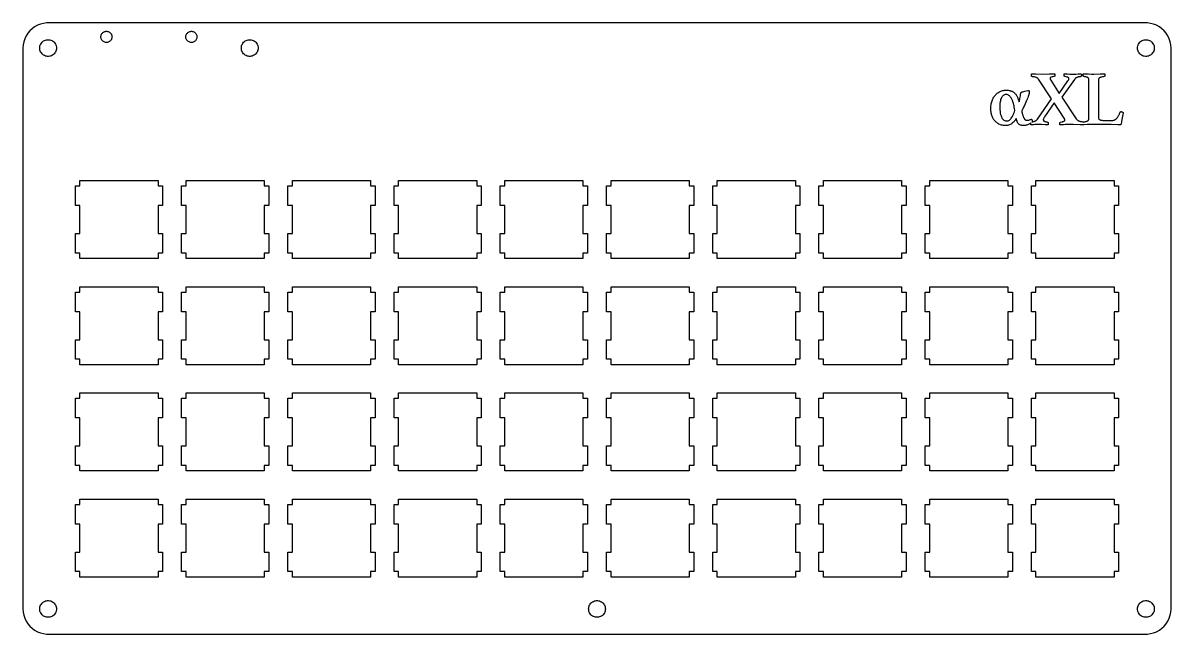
# Model space of a CAD drawing. Extents: x 0 to 1241, y 0 to 685.
# Drawn here: x 659 to 1241, y 376 to 685 of the extents above; entities that cross this region are included whole.
import ezdxf

# ---------------------------------------------------------------- set-up
doc = ezdxf.new("R2010")
doc.units = 0
doc.layers.get('0').update_dxf_attribs({"linetype": 'CONTINUOUS'})

msp = doc.modelspace()

# ---------------------------------------------------------------- linework, layer by layer
at = {"color": 1}
for points in [[(1230.707074, 375.70136), (1232.260434, 376.098216), (1233.748674, 376.687824), (1235.151794, 377.46168), (1236.447234, 378.402784), (1237.615154, 379.499792), (1238.638434, 380.732864), (1239.494514, 382.084984), (1240.177634, 383.533488), (1240.673714, 385.058528), (1240.971314, 386.63176), (1241.073394, 388.230496), (1241.073394, 672.72688), (1240.971314, 674.325616), (1240.673714, 675.898848), (1240.177634, 677.423888), (1239.494514, 678.872392), (1238.638434, 680.224512), (1237.615154, 681.457584), (1236.447234, 682.554592), (1235.151794, 683.495696), (1233.748674, 684.269552), (1232.260434, 684.85916), (1230.707074, 685.256008), (1229.119714, 685.457272), (670.892914, 685.457272), (669.305514, 685.256008), (667.75213, 684.85916), (666.263938, 684.269552), (664.860786, 683.495696), (663.565354, 682.554592), (662.397482, 681.457584), (661.374178, 680.224512), (660.518114, 678.872392), (659.834962, 677.423888), (659.338898, 675.898848), (659.041258, 674.325616), (658.93921, 672.72688), (658.93921, 388.230496), (659.041258, 386.63176), (659.338898, 385.058528), (659.834962, 383.533488), (660.518114, 382.084984), (661.374178, 380.732864), (662.397482, 379.499792), (663.565354, 378.402784), (664.860786, 377.46168), (666.263938, 376.687824), (667.75213, 376.098216), (669.305514, 375.70136), (670.892914, 375.500104), (1229.119714, 375.500104), (1230.707074, 375.70136)], [(701.087562, 675.567192), (700.736066, 675.612552), (700.390234, 675.700416), (700.058586, 675.830816), (699.74677, 676.003728), (699.460474, 676.210656), (699.199682, 676.454432), (698.972914, 676.7294), (698.782994, 677.029872), (698.629922, 677.353016), (698.51937, 677.690344), (698.45417, 678.04184), (698.431458, 678.396168), (698.454218, 678.750496), (698.519378, 679.101992), (698.629922, 679.43932), (698.782994, 679.762464), (698.972914, 680.062936), (699.199682, 680.337896), (699.460474, 680.578848), (699.74677, 680.788608), (700.058586, 680.96152), (700.390234, 681.091912), (700.736066, 681.179792), (701.087562, 681.225152), (701.444722, 681.225144), (701.796218, 681.179784), (702.14205, 681.091912), (702.473698, 680.96152), (702.785514, 680.788608), (703.07181, 680.578848), (703.332602, 680.337896), (703.55937, 680.062936), (703.74929, 679.762464), (703.902362, 679.43932), (704.012914, 679.101992), (704.078114, 678.750496), (704.100754, 678.396168), (704.078146, 678.04184), (704.012914, 677.690344), (703.902362, 677.353016), (703.74929, 677.029872), (703.55937, 676.7294), (703.332602, 676.454432), (703.07181, 676.210656), (702.785514, 676.003728), (702.473698, 675.830816), (702.14205, 675.700416), (701.796218, 675.612544), (701.444722, 675.567184), (701.087562, 675.567192)], [(744.174178, 675.567192), (743.822674, 675.612552), (743.47685, 675.700416), (743.145194, 675.830816), (742.833386, 676.003728), (742.54709, 676.210656), (742.286298, 676.454432), (742.05953, 676.7294), (741.86961, 677.029872), (741.716538, 677.353016), (741.605986, 677.690344), (741.540786, 678.04184), (741.518146, 678.396168), (741.540754, 678.750496), (741.605986, 679.101992), (741.716538, 679.43932), (741.86961, 679.762464), (742.05953, 680.062936), (742.286298, 680.337896), (742.54709, 680.578848), (742.833386, 680.788608), (743.145194, 680.96152), (743.47685, 681.091912), (743.822674, 681.179792), (744.174178, 681.225152), (744.531338, 681.225144), (744.882834, 681.179784), (745.228658, 681.091912), (745.560314, 680.96152), (745.87213, 680.788608), (746.158426, 680.578848), (746.41921, 680.337896), (746.645986, 680.062936), (746.835906, 679.762464), (746.988978, 679.43932), (747.09953, 679.101992), (747.16473, 678.750496), (747.187442, 678.396168), (747.164682, 678.04184), (747.099522, 677.690344), (746.988978, 677.353016), (746.835906, 677.029872), (746.645986, 676.7294), (746.41921, 676.454432), (746.158426, 676.210656), (745.87213, 676.003728), (745.560314, 675.830816), (745.228658, 675.700416), (744.882834, 675.612544), (744.531338, 675.567184), (744.174178, 675.567192)], [(671.428658, 668.483408), (670.898586, 668.551408), (670.382682, 668.68184), (669.883778, 668.880264), (669.416066, 669.135384), (668.985194, 669.450024), (668.59685, 669.815696), (668.25669, 670.22672), (667.970394, 670.677424), (667.740786, 671.162152), (667.576378, 671.669552), (667.47717, 672.19396), (667.44317, 672.72688), (667.477154, 673.259792), (667.576378, 673.7842), (667.740786, 674.2916), (667.970394, 674.776328), (668.25669, 675.227032), (668.59685, 675.638056), (668.985194, 676.003728), (669.416066, 676.315536), (669.883778, 676.573488), (670.382682, 676.771912), (670.898586, 676.902312), (671.428658, 676.970312), (671.961578, 676.970344), (672.49165, 676.902344), (673.010394, 676.771912), (673.506458, 676.573488), (673.974178, 676.315536), (674.405042, 676.003728), (674.793386, 675.638056), (675.136378, 675.227032), (675.419842, 674.776328), (675.64945, 674.2916), (675.813858, 673.7842), (675.913074, 673.259792), (675.947074, 672.72688), (675.91309, 672.19396), (675.813858, 671.669552), (675.64945, 671.162152), (675.419842, 670.677424), (675.136378, 670.22672), (674.793386, 669.815696), (674.405042, 669.450024), (673.974178, 669.135384), (673.506458, 668.880264), (673.010394, 668.68184), (672.49165, 668.55144), (671.961578, 668.48344), (671.428658, 668.483408)], [(773.657322, 668.483408), (773.127242, 668.551408), (772.608506, 668.68184), (772.112442, 668.880264), (771.644722, 669.135384), (771.213858, 669.450024), (770.825514, 669.815696), (770.482522, 670.22672), (770.199058, 670.677424), (769.96945, 671.162152), (769.805042, 671.669552), (769.705826, 672.19396), (769.671826, 672.72688), (769.70581, 673.259792), (769.805042, 673.7842), (769.96945, 674.2916), (770.199058, 674.776328), (770.482522, 675.227032), (770.825514, 675.638056), (771.213858, 676.003728), (771.644722, 676.315536), (772.112442, 676.573488), (772.608506, 676.771912), (773.127242, 676.902312), (773.657322, 676.970312), (774.190234, 676.970344), (774.720314, 676.902344), (775.239058, 676.771912), (775.735122, 676.573488), (776.202834, 676.315536), (776.633698, 676.003728), (777.02205, 675.638056), (777.365042, 675.227032), (777.648506, 674.776328), (777.878114, 674.2916), (778.042522, 673.7842), (778.14173, 673.259792), (778.17573, 672.72688), (778.141746, 672.19396), (778.042522, 671.669552), (777.878114, 671.162152), (777.648506, 670.677424), (777.365042, 670.22672), (777.02205, 669.815696), (776.633698, 669.450024), (776.202834, 669.135384), (775.735122, 668.880264), (775.239058, 668.68184), (774.720314, 668.55144), (774.190234, 668.48344), (773.657322, 668.483408)], [(1224.099554, 673.259792), (1224.198754, 673.7842), (1224.363154, 674.2916), (1224.592754, 674.776328), (1224.876194, 675.227032), (1225.219234, 675.638056), (1225.607554, 676.003728), (1226.038434, 676.315536), (1226.506114, 676.573488), (1227.002194, 676.771912), (1227.520914, 676.902312), (1228.050994, 676.970312), (1228.583954, 676.970344), (1229.114034, 676.902344), (1229.629954, 676.771912), (1230.128834, 676.573488), (1230.596514, 676.315536), (1231.027394, 676.003728), (1231.415714, 675.638056), (1231.755874, 675.227032), (1232.042194, 674.776328), (1232.271794, 674.2916), (1232.436194, 673.7842), (1232.535474, 673.259792), (1232.569874, 672.72688)], [(1228.050994, 668.483408), (1227.520914, 668.551408), (1227.002194, 668.68184), (1226.506114, 668.880264), (1226.038434, 669.135384), (1225.607554, 669.450024), (1225.219234, 669.815696), (1224.876194, 670.22672), (1224.592754, 670.677424), (1224.363154, 671.162152), (1224.198754, 671.669552), (1224.099554, 672.19396), (1224.065154, 672.72688)], [(1224.065474, 672.72688), (1224.099874, 673.259792)], [(1232.535474, 672.19396), (1232.436194, 671.669552), (1232.271794, 671.162152), (1232.042194, 670.677424), (1231.755874, 670.22672), (1231.415714, 669.815696), (1231.027394, 669.450024), (1230.596514, 669.135384), (1230.128834, 668.880264), (1229.629954, 668.68184), (1229.114034, 668.55144), (1228.583954, 668.48344), (1228.050994, 668.483408)], [(1232.569474, 672.72688), (1232.535074, 672.19396)], [(1170.238434, 658.995848), (1170.238434, 659.367192)], [(1170.249794, 658.797424), (1170.238594, 658.995848)], [(1170.241234, 659.367192), (1170.252434, 659.480576)], [(1170.283794, 658.627352), (1170.249394, 658.797424)], [(1170.252594, 659.480576), (1170.278194, 659.591128), (1170.318114, 659.704512)], [(1170.340434, 658.485616), (1170.283634, 658.627352)], [(1170.317794, 659.704512), (1172.330434, 659.605304), (1175.828354, 659.523096), (1179.516194, 659.596776), (1182.087234, 659.704512), (1182.118434, 659.537272), (1182.164034, 659.069552)], [(1170.683474, 635.377584), (1170.550274, 635.233016), (1170.771314, 635.275496), (1171.057634, 635.343536), (1171.329794, 635.420128), (1171.593394, 635.505144), (1171.842834, 635.595848), (1172.078114, 635.697896), (1172.304914, 635.805616), (1172.514674, 635.92184), (1172.710274, 636.043728), (1172.888834, 636.171288), (1173.047554, 636.307352), (1173.192114, 636.44908), (1173.316834, 636.59648), (1180.434674, 646.88908), (1173.858274, 656.912384), (1173.750514, 657.065456), (1173.631474, 657.207192), (1173.495474, 657.343256), (1173.350834, 657.465144), (1173.192114, 657.578528), (1173.019234, 657.683408), (1172.834994, 657.776952), (1172.628034, 657.861992), (1172.395554, 657.941352), (1172.131954, 658.00936), (1171.840034, 658.071792), (1171.516834, 658.1256), (1171.168194, 658.173776), (1170.788354, 658.210688), (1170.643794, 658.236176), (1170.519074, 658.290008), (1170.416994, 658.375064), (1170.340194, 658.485616)], [(1182.078754, 658.51396), (1182.010754, 658.406248), (1181.925634, 658.326888), (1181.817954, 658.27584), (1181.693234, 658.250336), (1181.171634, 658.193624), (1180.729474, 658.114288), (1180.369474, 658.015064), (1180.085954, 657.890344), (1179.887554, 657.745776), (1179.765634, 657.575696), (1179.725634, 657.385776)], [(1182.158114, 658.808768), (1182.126914, 658.647192), (1182.078914, 658.51396)], [(1182.163794, 659.069552), (1182.155794, 658.808768)], [(1195.118114, 658.210656), (1194.800594, 658.170976), (1194.500194, 658.125608), (1194.219554, 658.068896), (1193.953074, 658.00372), (1193.706434, 657.930048), (1193.479714, 657.847824), (1193.267074, 657.757112), (1193.068674, 657.655064), (1192.881554, 657.538848), (1192.702994, 657.411288), (1192.535714, 657.26672), (1192.376994, 657.110816), (1192.226754, 656.940736), (1192.087874, 656.75648), (1185.709954, 647.793336), (1193.031794, 636.78924), (1193.159394, 636.604984), (1193.298274, 636.437744), (1193.445634, 636.284672), (1193.604434, 636.145776), (1193.771634, 636.023888), (1193.947394, 635.916168), (1194.134514, 635.825456), (1194.341394, 635.743256), (1194.585234, 635.663896), (1194.860194, 635.590208), (1195.169154, 635.522184), (1195.512114, 635.454152), (1195.889154, 635.3918), (1196.300194, 635.33504), (1196.410674, 635.303864), (1196.518434, 635.25004), (1196.620434, 635.179144), (1197.008834, 635.25572), (1197.385794, 635.337896), (1197.725954, 635.420104), (1198.032114, 635.502312), (1198.304274, 635.590184), (1198.542354, 635.678056), (1198.743634, 635.765928), (1198.916514, 635.865144), (1199.063954, 635.9842), (1199.182994, 636.123096), (1199.273714, 636.279), (1199.341714, 636.454752), (1199.381714, 636.650344)], [(1186.852274, 658.995848), (1186.869074, 659.310496)], [(1186.894834, 658.647192), (1186.863634, 658.808768), (1186.852434, 658.995848)], [(1186.869314, 659.310496), (1186.928514, 659.704512)], [(1186.945794, 658.51396), (1186.894594, 658.647192)], [(1186.928834, 659.704512), (1187.268994, 659.676192), (1187.952114, 659.625128), (1188.646594, 659.585464), (1189.695474, 659.551456), (1191.200594, 659.52312), (1192.722834, 659.534456), (1193.910514, 659.571312), (1194.477474, 659.605288), (1195.024594, 659.647864), (1195.551794, 659.704544), (1195.562994, 659.647792)], [(1189.290114, 657.39428), (1189.168194, 657.581368), (1188.969794, 657.748608), (1188.686274, 657.90168), (1188.326274, 658.034904), (1187.884114, 658.151128), (1187.226434, 658.275856), (1187.113074, 658.326896), (1187.019554, 658.40624), (1186.945954, 658.51396)], [(1195.171954, 658.224832), (1195.118354, 658.210672)], [(1195.427074, 658.377896), (1195.330674, 658.301336), (1195.225794, 658.24464), (1195.172194, 658.224832)], [(1195.472434, 658.426088), (1195.426834, 658.377928)], [(1195.514994, 658.479944), (1195.472594, 658.426104)], [(1195.580194, 658.610344), (1195.548994, 658.542344), (1195.514594, 658.479912)], [(1195.563154, 659.647824), (1195.616754, 659.231128)], [(1195.602834, 658.68688), (1195.580434, 658.61032)], [(1195.616994, 658.771912), (1195.602594, 658.68688)], [(1195.616994, 659.231128), (1195.628194, 658.862624)], [(1195.628354, 658.862624), (1195.617154, 658.771912)], [(1196.594994, 658.64152), (1196.569394, 658.771912), (1196.560674, 658.91932)], [(1196.560914, 658.91932), (1196.560914, 659.338848)], [(1196.563794, 659.338848), (1196.574994, 659.4664)], [(1196.575154, 659.4664), (1196.600754, 659.588296)], [(1196.634674, 658.528136), (1196.594674, 658.64152)], [(1196.600594, 659.588296), (1196.637394, 659.704512), (1197.003154, 659.684672), (1199.304914, 659.576952), (1200.812914, 659.531592), (1201.960914, 659.52312), (1205.169794, 659.596776), (1207.440354, 659.704512), (1207.471554, 659.528768), (1207.517074, 659.041208)], [(1196.691314, 658.43176), (1196.634514, 658.528136)], [(1198.927874, 657.714592), (1198.845634, 657.768432), (1198.752114, 657.816608), (1198.647234, 657.8648), (1198.530994, 657.910192), (1198.406274, 657.952744), (1198.125634, 658.032064), (1197.788354, 658.108632), (1197.400034, 658.179488), (1196.952114, 658.250352), (1196.850114, 658.292824), (1196.762194, 658.352376), (1196.690994, 658.431744)], [(1207.321234, 658.352384), (1207.230514, 658.292864), (1207.125634, 658.250376), (1206.666434, 658.179464), (1206.252594, 658.105792), (1205.881234, 658.023568), (1205.558114, 657.935696), (1205.280354, 657.842152), (1205.047874, 657.745776), (1204.860754, 657.640896), (1204.710514, 657.527504), (1204.582994, 657.39428), (1204.478114, 657.246872), (1204.395874, 657.082464), (1204.339074, 656.898216)], [(1207.448834, 658.528136), (1207.392034, 658.43176), (1207.320914, 658.3524)], [(1207.514034, 658.771912), (1207.488434, 658.64152), (1207.448514, 658.528136)], [(1207.516834, 659.041208), (1207.516834, 658.771912)], [(1179.725954, 657.385776), (1179.734754, 657.280896)], [(1179.734514, 657.280896), (1179.754514, 657.170344)], [(1179.754354, 657.170344), (1179.791154, 657.05412), (1179.842354, 656.9294)], [(1179.842194, 656.9294), (1179.907794, 656.799)], [(1179.907394, 656.799), (1179.986594, 656.662936)], [(1179.986754, 656.662936), (1180.080354, 656.521208), (1184.371954, 649.64152), (1188.819554, 656.087504), (1189.054834, 656.458848), (1189.227714, 656.770656), (1189.284514, 656.912384), (1189.318834, 657.051288)], [(1189.329794, 657.190184), (1189.289794, 657.39428)], [(1189.318434, 657.051288), (1189.329634, 657.190184)], [(1198.998754, 657.660736), (1198.927554, 657.714576)], [(1199.063954, 657.60404), (1198.998354, 657.66076)], [(1199.123474, 657.544512), (1199.064274, 657.604032)], [(1199.174514, 657.482152), (1199.123314, 657.544472)], [(1199.256674, 657.34892), (1199.219874, 657.41692), (1199.174274, 657.482152)], [(1199.290674, 657.280896), (1199.256274, 657.348896)], [(1199.367234, 656.963408), (1199.336034, 657.130656), (1199.290434, 657.280896)], [(1199.387074, 656.773488), (1199.367074, 656.963408)], [(1199.392754, 636.865776), (1199.392754, 656.560888), (1199.384754, 656.773488)], [(1204.305234, 656.699792), (1204.290834, 656.48436)], [(1204.290994, 656.48436), (1204.290994, 637.313648), (1204.313394, 637.089712)], [(1204.339234, 656.898216), (1204.304834, 656.699792)], [(1149.811954, 643.875856), (1149.899874, 644.425776), (1150.013234, 644.955856), (1150.149314, 645.46892), (1150.310834, 645.964984), (1150.495154, 646.441208), (1150.696354, 646.897584), (1150.917474, 647.331288), (1151.158434, 647.745144), (1151.416354, 648.13916), (1151.691314, 648.510496), (1151.986114, 648.85916), (1152.297954, 649.187976), (1152.621074, 649.496952), (1152.958434, 649.780416), (1153.309954, 650.04404), (1153.675554, 650.287824), (1154.055474, 650.506088), (1154.446594, 650.704512), (1154.849154, 650.877424), (1155.260194, 651.024832), (1155.676834, 651.14672), (1156.102034, 651.240264), (1156.532914, 651.305464), (1156.972274, 651.345136), (1157.417314, 651.359304), (1157.814194, 651.35084), (1158.196834, 651.330976), (1158.562514, 651.294088), (1158.914034, 651.24596), (1159.251314, 651.180728), (1159.571634, 651.104176), (1159.877794, 651.010656), (1160.169794, 650.905776), (1160.450434, 650.783888), (1160.722514, 650.647824), (1160.980434, 650.497584), (1161.227074, 650.330344), (1161.465234, 650.15176), (1161.689154, 649.956168), (1161.904594, 649.7464), (1162.111474, 649.519632), (1162.307074, 649.275856), (1162.496994, 649.017896), (1162.675554, 648.742936), (1162.845634, 648.450968), (1163.007234, 648.144832), (1163.163154, 647.82168), (1163.313394, 647.478688), (1163.457954, 647.115856), (1163.599714, 646.733176), (1163.735714, 646.330656), (1163.866114, 645.908296), (1163.993714, 645.46892), (1164.081554, 645.732544), (1164.166594, 646.004672), (1164.245794, 646.285304)], [(1158.049474, 635.785776), (1158.423634, 635.873648), (1158.783634, 636.021048), (1159.129474, 636.227976), (1159.461074, 636.4916), (1159.778594, 636.814752), (1160.084754, 637.197424), (1160.376674, 637.628296), (1160.657314, 638.093176), (1160.923794, 638.597744), (1161.178914, 639.136328), (1161.422674, 639.71176), (1161.655154, 640.32404), (1161.873394, 640.970344), (1161.836594, 641.282152), (1161.740194, 641.948296), (1161.615474, 642.67396), (1161.459554, 643.456328), (1161.371634, 643.858848), (1161.272434, 644.255696), (1161.164754, 644.646872), (1161.045634, 645.029552), (1160.918114, 645.40656), (1160.782034, 645.777896), (1160.634674, 646.140736), (1160.478754, 646.495064), (1160.311474, 646.832392), (1160.132914, 647.155536), (1159.945794, 647.46168), (1159.744594, 647.753648), (1159.537634, 648.03144), (1159.316514, 648.292232), (1159.084114, 648.527504), (1158.840354, 648.728768), (1158.582354, 648.890344), (1158.313074, 649.017896), (1158.029634, 649.108608), (1157.734834, 649.165328), (1157.425794, 649.182344), (1157.020434, 649.151112), (1156.640594, 649.054752), (1156.286274, 648.896008), (1155.951794, 648.672072), (1155.645634, 648.385776), (1155.362194, 648.037112), (1155.101394, 647.623256), (1154.871794, 647.149864), (1154.679074, 646.616952), (1154.520354, 646.030184), (1154.395554, 645.383888), (1154.307714, 644.680896), (1154.254114, 643.918376)], [(1164.245954, 646.285304), (1164.319554, 646.574432)], [(1164.319714, 646.574432), (1164.393314, 646.872072), (1164.461394, 647.181048), (1164.583314, 647.813176), (1164.682514, 648.416952), (1164.761714, 648.989552)], [(1164.761874, 648.989552), (1164.818674, 649.525304), (1164.849794, 649.718056), (1164.895394, 649.885304)], [(1164.895154, 649.885304), (1164.954354, 650.035536)], [(1164.954674, 650.035536), (1165.031474, 650.160264)], [(1165.031154, 650.160264), (1165.121874, 650.265144), (1165.226754, 650.347352), (1165.348674, 650.409672), (1165.493234, 650.463552), (1165.878754, 650.579792), (1166.388994, 650.713016), (1167.023954, 650.863256), (1168.393074, 651.158056), (1168.580194, 651.177896), (1168.721874, 651.174696)], [(1169.127234, 650.146088), (1169.064834, 649.698216), (1168.957154, 649.202152), (1168.809794, 648.660736), (1168.616994, 648.07396), (1168.384594, 647.44184), (1168.106754, 646.76436), (1167.794994, 646.044352), (1167.457634, 645.28184), (1167.091954, 644.482464), (1166.703634, 643.637744), (1166.284114, 642.756168), (1165.841874, 641.832072), (1165.371314, 640.865456), (1165.473394, 640.38924), (1165.572594, 639.9442), (1165.671794, 639.530344), (1165.770994, 639.147664), (1165.867394, 638.799), (1165.963794, 638.48436), (1166.060194, 638.198056), (1166.156514, 637.940104), (1166.250114, 637.69916), (1166.346434, 637.478056), (1166.442834, 637.2768), (1166.539234, 637.092544), (1166.632754, 636.930968), (1166.729154, 636.7864), (1166.825474, 636.658848), (1166.919074, 636.548296), (1167.015474, 636.451912), (1167.111794, 636.369712), (1167.208194, 636.304512), (1167.301714, 636.253472), (1167.398114, 636.216608), (1167.494514, 636.19112), (1167.704274, 636.151448), (1167.925394, 636.1288), (1168.166274, 636.120288), (1168.367554, 636.131624), (1168.616994, 636.17128), (1168.908994, 636.233608), (1169.237794, 636.32436), (1169.560914, 636.4264), (1169.872754, 636.542624), (1170.173234, 636.670184), (1170.269634, 636.587976), (1170.354674, 636.502936), (1170.428274, 636.415064), (1170.493954, 636.318688)], [(1168.721874, 651.175064), (1168.798674, 651.163704)], [(1168.798434, 651.163728), (1168.866434, 651.143888), (1168.925634, 651.118368)], [(1168.925954, 651.118376), (1168.977154, 651.087176)], [(1168.976994, 651.087192), (1169.016994, 651.047512)], [(1169.016674, 651.047504), (1169.051074, 650.999344)], [(1169.050674, 650.99932), (1169.076274, 650.94828), (1169.118594, 650.832072)], [(1169.118754, 650.832072), (1169.141154, 650.698848)], [(1169.149954, 650.55144), (1169.127554, 650.146088)], [(1169.141394, 650.698848), (1169.150194, 650.55144)], [(1149.777954, 640.766248), (1149.735554, 641.216952), (1149.709874, 641.667664), (1149.701154, 642.121208)], [(1149.701394, 642.121208), (1149.712594, 642.724984)], [(1149.712754, 642.724984), (1149.752754, 643.30892)], [(1149.752434, 643.30892), (1149.811634, 643.875856)], [(1165.802194, 633.413176), (1165.396834, 633.461336), (1165.019874, 633.535048), (1164.674034, 633.642784), (1164.359394, 633.78168), (1164.073074, 633.94892), (1163.815154, 634.147352), (1163.582674, 634.388296), (1163.367234, 634.683096), (1163.171634, 635.034592), (1162.995874, 635.439944), (1162.837154, 635.89916), (1162.698274, 636.412232), (1162.576354, 636.981992), (1162.329794, 636.573808), (1162.060434, 636.182624), (1161.768514, 635.805616), (1161.456674, 635.445616), (1161.122194, 635.102624), (1160.767874, 634.773808), (1160.390834, 634.461992), (1159.994034, 634.178528), (1159.585794, 633.940416), (1159.157794, 633.744832), (1158.715554, 633.594592), (1158.259234, 633.48688), (1157.788674, 633.42168), (1157.301074, 633.39904), (1156.728514, 633.41604), (1156.178594, 633.461368), (1155.656994, 633.540728), (1155.158114, 633.651288), (1154.684754, 633.793016), (1154.236834, 633.965928), (1153.814514, 634.170024), (1153.414834, 634.399632), (1153.034994, 634.64908), (1152.677794, 634.918376), (1152.340434, 635.204672), (1152.022994, 635.507976), (1151.728194, 635.831128), (1151.453234, 636.17412), (1151.200914, 636.531288), (1150.965634, 636.905456), (1150.755874, 637.290968), (1150.563154, 637.690656), (1150.393074, 638.10168), (1150.242834, 638.529712), (1150.115314, 638.96908), (1150.004754, 639.416952), (1149.911154, 639.864832), (1149.837554, 640.315536), (1149.778274, 640.766248)], [(1154.236834, 643.101992), (1154.253634, 642.180736)], [(1154.253874, 643.918376), (1154.237074, 643.101992)], [(1154.253874, 642.180736), (1154.305074, 641.313336)], [(1154.304914, 641.313336), (1154.392754, 640.496952), (1154.511794, 639.737272), (1154.667714, 639.028608), (1154.857634, 638.370968), (1155.081554, 637.770024), (1155.342354, 637.237112), (1155.637154, 636.783568), (1155.971634, 636.415064), (1156.340194, 636.125928), (1156.742674, 635.92184), (1157.184914, 635.797112), (1157.661074, 635.757432), (1158.049474, 635.785744)], [(1186.982674, 636.970656), (1186.889154, 637.10388), (1181.891634, 644.924672), (1176.970674, 637.770024), (1176.803474, 637.52908), (1176.656034, 637.302312), (1176.531314, 637.08688), (1176.432114, 636.885616), (1176.392114, 636.7864)], [(1215.278114, 640.236168), (1215.334914, 640.307048), (1215.402834, 640.363752), (1215.487874, 640.409088), (1215.587074, 640.44308), (1215.700434, 640.462936), (1215.828034, 640.468536), (1215.947074, 640.460128), (1216.077474, 640.428904), (1216.222034, 640.38076), (1216.851314, 640.11428), (1216.763474, 639.748608), (1216.593394, 638.994592), (1216.431794, 638.203728), (1216.278754, 637.376008), (1216.139874, 636.536952), (1215.947074, 635.292544), (1215.813874, 634.345776), (1215.791474, 634.232392)], [(1169.988994, 634.722784), (1169.671474, 634.490344), (1169.365394, 634.294752), (1169.047874, 634.116168), (1168.716194, 633.954592), (1168.373234, 633.812864), (1168.021714, 633.690968), (1167.658914, 633.586088), (1167.290434, 633.50388), (1166.930434, 633.44716), (1166.578914, 633.410312), (1166.405954, 633.401864), (1166.235874, 633.39864)], [(1169.963474, 634.470496), (1169.974674, 634.64908)], [(1169.974834, 634.64908), (1169.989234, 634.72276)], [(1170.493554, 636.318688), (1170.547154, 636.222312)], [(1170.547394, 636.222312), (1170.589794, 636.117424)], [(1170.589954, 636.117424), (1170.624354, 636.009712)], [(1170.623954, 636.009712), (1170.669554, 635.799944)], [(1170.669314, 635.799944), (1170.691714, 635.615696)], [(1170.691954, 635.615696), (1170.691954, 635.451288), (1170.683154, 635.377608)], [(1176.301714, 636.315856), (1176.310514, 636.1968)], [(1176.315874, 636.500104), (1176.304674, 636.40656), (1176.304594, 636.315856)], [(1176.310274, 636.1968), (1176.341474, 636.083408), (1176.389394, 635.978528)], [(1176.358434, 636.687192), (1176.332834, 636.593648), (1176.316114, 636.500104)], [(1176.392434, 636.7864), (1176.358034, 636.687192)], [(1176.389634, 635.978528), (1176.455234, 635.882152)], [(1176.454834, 635.882152), (1176.542674, 635.788608), (1176.647554, 635.7064), (1176.772274, 635.62984), (1176.919714, 635.558992), (1177.089794, 635.48812), (1177.285394, 635.422936), (1177.506434, 635.357736), (1177.750274, 635.295344), (1178.016674, 635.232984), (1178.362514, 635.162136), (1178.470274, 635.125272), (1178.566594, 635.068584), (1178.660194, 634.997728), (1178.702594, 634.952384), (1178.737074, 634.895664)], [(1178.736674, 634.895696), (1178.767874, 634.827696), (1178.790274, 634.745456)], [(1178.790514, 634.745456), (1178.804914, 634.651912)], [(1178.804754, 634.651912), (1178.815954, 634.547032), (1178.816034, 634.430816)], [(1196.271794, 633.787352), (1195.064274, 633.844072), (1191.529474, 633.937584), (1189.709634, 633.937584), (1187.458914, 633.895104), (1186.531954, 633.861064), (1185.633394, 633.818488), (1184.763154, 633.761808), (1184.726354, 633.855376), (1184.700674, 633.95176), (1184.689554, 634.059472), (1184.689474, 634.538528), (1184.698274, 634.634904)], [(1184.697954, 634.634904), (1184.712354, 634.722784)], [(1184.712114, 634.722784), (1184.732114, 634.802144)], [(1184.731954, 634.802152), (1184.757554, 634.870152), (1184.785474, 634.929704)], [(1184.785794, 634.929712), (1184.822594, 634.977872), (1184.907714, 635.060104), (1185.001234, 635.119624), (1185.103314, 635.162112), (1185.718434, 635.292544), (1185.967874, 635.352064), (1186.191794, 635.414392), (1186.393074, 635.479632), (1186.574514, 635.544832), (1186.730434, 635.610032), (1186.866434, 635.680904), (1186.982674, 635.760256), (1187.076194, 635.848136), (1187.149794, 635.94168)], [(1187.062034, 636.843096), (1186.982834, 636.970656)], [(1187.127234, 636.721208), (1187.061634, 636.843096)], [(1187.215154, 636.488768), (1187.178354, 636.602152), (1187.127074, 636.721208)], [(1187.149954, 635.94168), (1187.201154, 636.04656)], [(1187.200914, 636.04656), (1187.232114, 636.157112), (1187.243314, 636.276168)], [(1187.234994, 636.381048), (1187.214994, 636.488768)], [(1187.243474, 636.276168), (1187.234674, 636.381048)], [(1199.381394, 636.650344), (1199.392594, 636.865776)], [(1204.313714, 637.089712), (1204.379314, 636.888448)], [(1204.378914, 636.888448), (1204.486594, 636.707032), (1204.639714, 636.551128), (1204.835314, 636.415064), (1205.073394, 636.304512), (1205.354034, 636.213808), (1205.688514, 636.140128), (1206.074034, 636.077784), (1206.519074, 636.029584), (1207.020754, 635.989872), (1207.576354, 635.961552), (1208.188674, 635.94448), (1208.857634, 635.938912), (1210.354354, 635.938848), (1210.632114, 635.944448), (1210.895714, 635.955872), (1211.150834, 635.978496), (1211.397474, 636.009728), (1211.629954, 636.049392), (1211.853874, 636.09756), (1212.066434, 636.154304), (1212.273394, 636.22228), (1212.468994, 636.301672), (1212.658914, 636.395224), (1212.843154, 636.500104), (1213.016034, 636.616328), (1213.186114, 636.743888), (1213.344914, 636.882784), (1213.500754, 637.035856), (1213.653874, 637.200264), (1213.801234, 637.376008), (1213.945794, 637.565928), (1214.084754, 637.767192), (1214.217954, 637.979792), (1214.348354, 638.203728), (1214.478754, 638.44184), (1214.606274, 638.691288), (1214.733874, 638.957744), (1214.861394, 639.235536), (1214.986114, 639.527504), (1215.113714, 639.833648), (1215.235554, 640.151128), (1215.277954, 640.236168)], [(1166.235874, 633.399), (1165.802194, 633.41316)], [(1169.966274, 634.073648), (1169.966274, 634.470496)], [(1178.816034, 634.059472), (1178.804834, 633.95176), (1178.779154, 633.855376), (1178.742434, 633.76184), (1177.169154, 633.858216), (1175.468354, 633.926216), (1174.569794, 633.943288), (1173.452914, 633.937656), (1171.930674, 633.895104), (1171.301394, 633.861064), (1170.669314, 633.818488), (1170.040034, 633.761808), (1170.003234, 633.855376), (1169.977554, 633.960264), (1169.966434, 634.073648)], [(1178.818914, 634.430816), (1178.818914, 634.059472)], [(1196.770674, 633.76184), (1196.515554, 633.776), (1196.283154, 633.761848), (1196.271954, 633.78736)], [(1201.204114, 633.943256), (1200.132594, 633.926216), (1198.522514, 633.872408), (1196.776354, 633.790184), (1196.768354, 633.761864)], [(1215.570114, 633.880896), (1215.445394, 633.821376), (1215.317794, 633.784488), (1215.187394, 633.764672), (1214.918114, 633.764672), (1214.067714, 633.810032), (1210.739874, 633.940416), (1201.204114, 633.943616)], [(1215.629634, 633.923408), (1215.570434, 633.880928)], [(1215.680594, 633.977272), (1215.629394, 633.923432)], [(1215.762834, 634.133176), (1215.726034, 634.048136), (1215.680354, 633.977256)], [(1215.791154, 634.232392), (1215.763154, 634.133176)], [(687.844098, 565.95428), (687.844098, 568.732232), (685.53953, 568.732232), (685.53953, 578.656328), (687.844098, 578.656328), (687.844098, 592.852232), (685.53953, 592.852232), (685.53953, 602.776328), (687.844098, 602.776328), (687.844098, 605.55428), (727.444098, 605.55428), (727.444098, 602.776328), (729.748666, 602.776328), (729.748666, 592.852232), (727.444098, 592.852232), (727.444098, 578.656328), (729.748666, 578.656328), (729.748666, 568.732232), (727.444098, 568.732232), (727.444098, 565.95428), (687.844098, 565.95428)], [(741.702362, 565.95428), (741.702362, 568.732232), (739.397794, 568.732232), (739.397794, 578.656328), (741.702362, 578.656328), (741.702362, 592.852232), (739.397794, 592.852232), (739.397794, 602.776328), (741.702362, 602.776328), (741.702362, 605.55428), (781.302362, 605.55428), (781.302362, 602.776328), (783.60693, 602.776328), (783.60693, 592.852232), (781.302362, 592.852232), (781.302362, 578.656328), (783.60693, 578.656328), (783.60693, 568.732232), (781.302362, 568.732232), (781.302362, 565.95428), (741.702362, 565.95428)], [(795.560634, 565.95428), (795.560634, 568.732232), (793.256066, 568.732232), (793.256066, 578.656328), (795.560634, 578.656328), (795.560634, 592.852232), (793.256066, 592.852232), (793.256066, 602.776328), (795.560634, 602.776328), (795.560634, 605.55428), (835.160634, 605.55428), (835.160634, 602.776328), (837.465194, 602.776328), (837.465194, 592.852232), (835.160634, 592.852232), (835.160634, 578.656328), (837.465194, 578.656328), (837.465194, 568.732232), (835.160634, 568.732232), (835.160634, 565.95428), (795.560634, 565.95428)], [(849.418898, 565.95428), (849.418898, 568.732232), (847.11433, 568.732232), (847.11433, 578.656328), (849.418898, 578.656328), (849.418898, 592.852232), (847.11433, 592.852232), (847.11433, 602.776328), (849.418898, 602.776328), (849.418898, 605.55428), (889.018914, 605.55428), (889.018914, 602.776328), (891.323474, 602.776328), (891.323474, 592.852232), (889.018914, 592.852232), (889.018914, 578.656328), (891.323474, 578.656328), (891.323474, 568.732232), (889.018914, 568.732232), (889.018914, 565.95428), (849.418898, 565.95428)], [(903.277154, 565.95428), (903.277154, 568.732232), (900.972594, 568.732232), (900.972594, 578.656328), (903.277154, 578.656328), (903.277154, 592.852232), (900.972594, 592.852232), (900.972594, 602.776328), (903.277154, 602.776328), (903.277154, 605.55428), (942.877154, 605.55428), (942.877154, 602.776328), (945.181714, 602.776328), (945.181714, 592.852232), (942.877154, 592.852232), (942.877154, 578.656328), (945.181714, 578.656328), (945.181714, 568.732232), (942.877154, 568.732232), (942.877154, 565.95428), (903.277154, 565.95428)], [(957.135474, 565.95428), (957.135474, 568.732232), (954.830834, 568.732232), (954.830834, 578.656328), (957.135474, 578.656328), (957.135474, 592.852232), (954.830834, 592.852232), (954.830834, 602.776328), (957.135474, 602.776328), (957.135474, 605.55428), (996.735474, 605.55428), (996.735474, 602.776328), (999.040034, 602.776328), (999.040034, 592.852232), (996.735474, 592.852232), (996.735474, 578.656328), (999.040034, 578.656328), (999.040034, 568.732232), (996.735474, 568.732232), (996.735474, 565.95428), (957.135474, 565.95428)], [(1010.993714, 565.95428), (1010.993714, 568.732232), (1008.689154, 568.732232), (1008.689154, 578.656328), (1010.993714, 578.656328), (1010.993714, 592.852232), (1008.689154, 592.852232), (1008.689154, 602.776328), (1010.993714, 602.776328), (1010.993714, 605.55428), (1050.593714, 605.55428), (1050.593714, 602.776328), (1052.898274, 602.776328), (1052.898274, 592.852232), (1050.593714, 592.852232), (1050.593714, 578.656328), (1052.898274, 578.656328), (1052.898274, 568.732232), (1050.593714, 568.732232), (1050.593714, 565.95428), (1010.993714, 565.95428)], [(1064.851954, 565.95428), (1064.851954, 568.732232), (1062.547394, 568.732232), (1062.547394, 578.656328), (1064.851954, 578.656328), (1064.851954, 592.852232), (1062.547394, 592.852232), (1062.547394, 602.776328), (1064.851954, 602.776328), (1064.851954, 605.55428), (1104.451954, 605.55428), (1104.451954, 602.776328), (1106.756514, 602.776328), (1106.756514, 592.852232), (1104.451954, 592.852232), (1104.451954, 578.656328), (1106.756514, 578.656328), (1106.756514, 568.732232), (1104.451954, 568.732232), (1104.451954, 565.95428), (1064.851954, 565.95428)], [(1118.710274, 565.95428), (1118.710274, 568.732232), (1116.405634, 568.732232), (1116.405634, 578.656328), (1118.710274, 578.656328), (1118.710274, 592.852232), (1116.405634, 592.852232), (1116.405634, 602.776328), (1118.710274, 602.776328), (1118.710274, 605.55428), (1158.310274, 605.55428), (1158.310274, 602.776328), (1160.614834, 602.776328), (1160.614834, 592.852232), (1158.310274, 592.852232), (1158.310274, 578.656328), (1160.614834, 578.656328), (1160.614834, 568.732232), (1158.310274, 568.732232), (1158.310274, 565.95428), (1118.710274, 565.95428)], [(1172.568514, 565.95428), (1172.568514, 568.732232), (1170.263954, 568.732232), (1170.263954, 578.656328), (1172.568514, 578.656328), (1172.568514, 592.852232), (1170.263954, 592.852232), (1170.263954, 602.776328), (1172.568514, 602.776328), (1172.568514, 605.55428), (1212.168514, 605.55428), (1212.168514, 602.776328), (1214.473074, 602.776328), (1214.473074, 592.852232), (1212.168514, 592.852232), (1212.168514, 578.656328), (1214.473074, 578.656328), (1214.473074, 568.732232), (1212.168514, 568.732232), (1212.168514, 565.95428), (1172.568514, 565.95428)], [(687.844098, 512.096008), (687.844098, 514.87396), (685.53953, 514.87396), (685.53953, 524.798056), (687.844098, 524.798056), (687.844098, 538.99396), (685.53953, 538.99396), (685.53953, 548.918056), (687.844098, 548.918056), (687.844098, 551.696008), (727.444098, 551.696008), (727.444098, 548.918056), (729.748666, 548.918056), (729.748666, 538.99396), (727.444098, 538.99396), (727.444098, 524.798056), (729.748666, 524.798056), (729.748666, 514.87396), (727.444098, 514.87396), (727.444098, 512.096008), (687.844098, 512.096008)], [(741.702362, 512.096008), (741.702362, 514.87396), (739.397794, 514.87396), (739.397794, 524.798056), (741.702362, 524.798056), (741.702362, 538.99396), (739.397794, 538.99396), (739.397794, 548.918056), (741.702362, 548.918056), (741.702362, 551.696008), (781.302362, 551.696008), (781.302362, 548.918056), (783.60693, 548.918056), (783.60693, 538.99396), (781.302362, 538.99396), (781.302362, 524.798056), (783.60693, 524.798056), (783.60693, 514.87396), (781.302362, 514.87396), (781.302362, 512.096008), (741.702362, 512.096008)], [(795.560634, 512.096008), (795.560634, 514.87396), (793.256066, 514.87396), (793.256066, 524.798056), (795.560634, 524.798056), (795.560634, 538.99396), (793.256066, 538.99396), (793.256066, 548.918056), (795.560634, 548.918056), (795.560634, 551.696008), (835.160634, 551.696008), (835.160634, 548.918056), (837.465194, 548.918056), (837.465194, 538.99396), (835.160634, 538.99396), (835.160634, 524.798056), (837.465194, 524.798056), (837.465194, 514.87396), (835.160634, 514.87396), (835.160634, 512.096008), (795.560634, 512.096008)], [(849.418898, 512.096008), (849.418898, 514.87396), (847.11433, 514.87396), (847.11433, 524.798056), (849.418898, 524.798056), (849.418898, 538.99396), (847.11433, 538.99396), (847.11433, 548.918056), (849.418898, 548.918056), (849.418898, 551.696008), (889.018914, 551.696008), (889.018914, 548.918056), (891.323474, 548.918056), (891.323474, 538.99396), (889.018914, 538.99396), (889.018914, 524.798056), (891.323474, 524.798056), (891.323474, 514.87396), (889.018914, 514.87396), (889.018914, 512.096008), (849.418898, 512.096008)], [(903.277154, 512.096008), (903.277154, 514.87396), (900.972594, 514.87396), (900.972594, 524.798056), (903.277154, 524.798056), (903.277154, 538.99396), (900.972594, 538.99396), (900.972594, 548.918056), (903.277154, 548.918056), (903.277154, 551.696008), (942.877154, 551.696008), (942.877154, 548.918056), (945.181714, 548.918056), (945.181714, 538.99396), (942.877154, 538.99396), (942.877154, 524.798056), (945.181714, 524.798056), (945.181714, 514.87396), (942.877154, 514.87396), (942.877154, 512.096008), (903.277154, 512.096008)], [(957.135474, 512.096008), (957.135474, 514.87396), (954.830834, 514.87396), (954.830834, 524.798056), (957.135474, 524.798056), (957.135474, 538.99396), (954.830834, 538.99396), (954.830834, 548.918056), (957.135474, 548.918056), (957.135474, 551.696008), (996.735474, 551.696008), (996.735474, 548.918056), (999.040034, 548.918056), (999.040034, 538.99396), (996.735474, 538.99396), (996.735474, 524.798056), (999.040034, 524.798056), (999.040034, 514.87396), (996.735474, 514.87396), (996.735474, 512.096008), (957.135474, 512.096008)], [(1010.993714, 512.096008), (1010.993714, 514.87396), (1008.689154, 514.87396), (1008.689154, 524.798056), (1010.993714, 524.798056), (1010.993714, 538.99396), (1008.689154, 538.99396), (1008.689154, 548.918056), (1010.993714, 548.918056), (1010.993714, 551.696008), (1050.593714, 551.696008), (1050.593714, 548.918056), (1052.898274, 548.918056), (1052.898274, 538.99396), (1050.593714, 538.99396), (1050.593714, 524.798056), (1052.898274, 524.798056), (1052.898274, 514.87396), (1050.593714, 514.87396), (1050.593714, 512.096008), (1010.993714, 512.096008)], [(1064.851954, 512.096008), (1064.851954, 514.87396), (1062.547394, 514.87396), (1062.547394, 524.798056), (1064.851954, 524.798056), (1064.851954, 538.99396), (1062.547394, 538.99396), (1062.547394, 548.918056), (1064.851954, 548.918056), (1064.851954, 551.696008), (1104.451954, 551.696008), (1104.451954, 548.918056), (1106.756514, 548.918056), (1106.756514, 538.99396), (1104.451954, 538.99396), (1104.451954, 524.798056), (1106.756514, 524.798056), (1106.756514, 514.87396), (1104.451954, 514.87396), (1104.451954, 512.096008), (1064.851954, 512.096008)], [(1118.710274, 512.096008), (1118.710274, 514.87396), (1116.405634, 514.87396), (1116.405634, 524.798056), (1118.710274, 524.798056), (1118.710274, 538.99396), (1116.405634, 538.99396), (1116.405634, 548.918056), (1118.710274, 548.918056), (1118.710274, 551.696008), (1158.310274, 551.696008), (1158.310274, 548.918056), (1160.614834, 548.918056), (1160.614834, 538.99396), (1158.310274, 538.99396), (1158.310274, 524.798056), (1160.614834, 524.798056), (1160.614834, 514.87396), (1158.310274, 514.87396), (1158.310274, 512.096008), (1118.710274, 512.096008)], [(1172.568514, 512.096008), (1172.568514, 514.87396), (1170.263954, 514.87396), (1170.263954, 524.798056), (1172.568514, 524.798056), (1172.568514, 538.99396), (1170.263954, 538.99396), (1170.263954, 548.918056), (1172.568514, 548.918056), (1172.568514, 551.696008), (1212.168514, 551.696008), (1212.168514, 548.918056), (1214.473074, 548.918056), (1214.473074, 538.99396), (1212.168514, 538.99396), (1212.168514, 524.798056), (1214.473074, 524.798056), (1214.473074, 514.87396), (1212.168514, 514.87396), (1212.168514, 512.096008), (1172.568514, 512.096008)], [(687.844098, 458.237744), (687.844098, 461.015696), (685.53953, 461.015696), (685.53953, 470.939792), (687.844098, 470.939792), (687.844098, 485.135696), (685.53953, 485.135696), (685.53953, 495.059792), (687.844098, 495.059792), (687.844098, 497.837744), (727.444098, 497.837744), (727.444098, 495.059792), (729.748666, 495.059792), (729.748666, 485.135696), (727.444098, 485.135696), (727.444098, 470.939792), (729.748666, 470.939792), (729.748666, 461.015696), (727.444098, 461.015696), (727.444098, 458.237744), (687.844098, 458.237744)], [(741.702362, 458.237744), (741.702362, 461.015696), (739.397794, 461.015696), (739.397794, 470.939792), (741.702362, 470.939792), (741.702362, 485.135696), (739.397794, 485.135696), (739.397794, 495.059792), (741.702362, 495.059792), (741.702362, 497.837744), (781.302362, 497.837744), (781.302362, 495.059792), (783.60693, 495.059792), (783.60693, 485.135696), (781.302362, 485.135696), (781.302362, 470.939792), (783.60693, 470.939792), (783.60693, 461.015696), (781.302362, 461.015696), (781.302362, 458.237744), (741.702362, 458.237744)], [(795.560634, 458.237744), (795.560634, 461.015696), (793.256066, 461.015696), (793.256066, 470.939792), (795.560634, 470.939792), (795.560634, 485.135696), (793.256066, 485.135696), (793.256066, 495.059792), (795.560634, 495.059792), (795.560634, 497.837744), (835.160634, 497.837744), (835.160634, 495.059792), (837.465194, 495.059792), (837.465194, 485.135696), (835.160634, 485.135696), (835.160634, 470.939792), (837.465194, 470.939792), (837.465194, 461.015696), (835.160634, 461.015696), (835.160634, 458.237744), (795.560634, 458.237744)], [(849.418898, 458.237744), (849.418898, 461.015696), (847.11433, 461.015696), (847.11433, 470.939792), (849.418898, 470.939792), (849.418898, 485.135696), (847.11433, 485.135696), (847.11433, 495.059792), (849.418898, 495.059792), (849.418898, 497.837744), (889.018914, 497.837744), (889.018914, 495.059792), (891.323474, 495.059792), (891.323474, 485.135696), (889.018914, 485.135696), (889.018914, 470.939792), (891.323474, 470.939792), (891.323474, 461.015696), (889.018914, 461.015696), (889.018914, 458.237744), (849.418898, 458.237744)], [(903.277154, 458.237744), (903.277154, 461.015696), (900.972594, 461.015696), (900.972594, 470.939792), (903.277154, 470.939792), (903.277154, 485.135696), (900.972594, 485.135696), (900.972594, 495.059792), (903.277154, 495.059792), (903.277154, 497.837744), (942.877154, 497.837744), (942.877154, 495.059792), (945.181714, 495.059792), (945.181714, 485.135696), (942.877154, 485.135696), (942.877154, 470.939792), (945.181714, 470.939792), (945.181714, 461.015696), (942.877154, 461.015696), (942.877154, 458.237744), (903.277154, 458.237744)], [(957.135474, 458.237744), (957.135474, 461.015696), (954.830834, 461.015696), (954.830834, 470.939792), (957.135474, 470.939792), (957.135474, 485.135696), (954.830834, 485.135696), (954.830834, 495.059792), (957.135474, 495.059792), (957.135474, 497.837744), (996.735474, 497.837744), (996.735474, 495.059792), (999.040034, 495.059792), (999.040034, 485.135696), (996.735474, 485.135696), (996.735474, 470.939792), (999.040034, 470.939792), (999.040034, 461.015696), (996.735474, 461.015696), (996.735474, 458.237744), (957.135474, 458.237744)], [(1010.993714, 458.237744), (1010.993714, 461.015696), (1008.689154, 461.015696), (1008.689154, 470.939792), (1010.993714, 470.939792), (1010.993714, 485.135696), (1008.689154, 485.135696), (1008.689154, 495.059792), (1010.993714, 495.059792), (1010.993714, 497.837744), (1050.593714, 497.837744), (1050.593714, 495.059792), (1052.898274, 495.059792), (1052.898274, 485.135696), (1050.593714, 485.135696), (1050.593714, 470.939792), (1052.898274, 470.939792), (1052.898274, 461.015696), (1050.593714, 461.015696), (1050.593714, 458.237744), (1010.993714, 458.237744)], [(1064.851954, 458.237744), (1064.851954, 461.015696), (1062.547394, 461.015696), (1062.547394, 470.939792), (1064.851954, 470.939792), (1064.851954, 485.135696), (1062.547394, 485.135696), (1062.547394, 495.059792), (1064.851954, 495.059792), (1064.851954, 497.837744), (1104.451954, 497.837744), (1104.451954, 495.059792), (1106.756514, 495.059792), (1106.756514, 485.135696), (1104.451954, 485.135696), (1104.451954, 470.939792), (1106.756514, 470.939792), (1106.756514, 461.015696), (1104.451954, 461.015696), (1104.451954, 458.237744), (1064.851954, 458.237744)], [(1118.710274, 458.237744), (1118.710274, 461.015696), (1116.405634, 461.015696), (1116.405634, 470.939792), (1118.710274, 470.939792), (1118.710274, 485.135696), (1116.405634, 485.135696), (1116.405634, 495.059792), (1118.710274, 495.059792), (1118.710274, 497.837744), (1158.310274, 497.837744), (1158.310274, 495.059792), (1160.614834, 495.059792), (1160.614834, 485.135696), (1158.310274, 485.135696), (1158.310274, 470.939792), (1160.614834, 470.939792), (1160.614834, 461.015696), (1158.310274, 461.015696), (1158.310274, 458.237744), (1118.710274, 458.237744)], [(1172.568514, 458.237744), (1172.568514, 461.015696), (1170.263954, 461.015696), (1170.263954, 470.939792), (1172.568514, 470.939792), (1172.568514, 485.135696), (1170.263954, 485.135696), (1170.263954, 495.059792), (1172.568514, 495.059792), (1172.568514, 497.837744), (1212.168514, 497.837744), (1212.168514, 495.059792), (1214.473074, 495.059792), (1214.473074, 485.135696), (1212.168514, 485.135696), (1212.168514, 470.939792), (1214.473074, 470.939792), (1214.473074, 461.015696), (1212.168514, 461.015696), (1212.168514, 458.237744), (1172.568514, 458.237744)], [(687.844098, 404.379472), (687.844098, 407.157424), (685.53953, 407.157424), (685.53953, 417.08152), (687.844098, 417.08152), (687.844098, 431.277424), (685.53953, 431.277424), (685.53953, 441.20152), (687.844098, 441.20152), (687.844098, 443.979472), (727.444098, 443.979472), (727.444098, 441.20152), (729.748666, 441.20152), (729.748666, 431.277424), (727.444098, 431.277424), (727.444098, 417.08152), (729.748666, 417.08152), (729.748666, 407.157424), (727.444098, 407.157424), (727.444098, 404.379472), (687.844098, 404.379472)], [(741.702362, 404.379472), (741.702362, 407.157424), (739.397794, 407.157424), (739.397794, 417.08152), (741.702362, 417.08152), (741.702362, 431.277424), (739.397794, 431.277424), (739.397794, 441.20152), (741.702362, 441.20152), (741.702362, 443.979472), (781.302362, 443.979472), (781.302362, 441.20152), (783.60693, 441.20152), (783.60693, 431.277424), (781.302362, 431.277424), (781.302362, 417.08152), (783.60693, 417.08152), (783.60693, 407.157424), (781.302362, 407.157424), (781.302362, 404.379472), (741.702362, 404.379472)], [(795.560634, 404.379472), (795.560634, 407.157424), (793.256066, 407.157424), (793.256066, 417.08152), (795.560634, 417.08152), (795.560634, 431.277424), (793.256066, 431.277424), (793.256066, 441.20152), (795.560634, 441.20152), (795.560634, 443.979472), (835.160634, 443.979472), (835.160634, 441.20152), (837.465194, 441.20152), (837.465194, 431.277424), (835.160634, 431.277424), (835.160634, 417.08152), (837.465194, 417.08152), (837.465194, 407.157424), (835.160634, 407.157424), (835.160634, 404.379472), (795.560634, 404.379472)], [(849.418898, 404.379472), (849.418898, 407.157424), (847.11433, 407.157424), (847.11433, 417.08152), (849.418898, 417.08152), (849.418898, 431.277424), (847.11433, 431.277424), (847.11433, 441.20152), (849.418898, 441.20152), (849.418898, 443.979472), (889.018914, 443.979472), (889.018914, 441.20152), (891.323474, 441.20152), (891.323474, 431.277424), (889.018914, 431.277424), (889.018914, 417.08152), (891.323474, 417.08152), (891.323474, 407.157424), (889.018914, 407.157424), (889.018914, 404.379472), (849.418898, 404.379472)], [(903.277154, 404.379472), (903.277154, 407.157424), (900.972594, 407.157424), (900.972594, 417.08152), (903.277154, 417.08152), (903.277154, 431.277424), (900.972594, 431.277424), (900.972594, 441.20152), (903.277154, 441.20152), (903.277154, 443.979472), (942.877154, 443.979472), (942.877154, 441.20152), (945.181714, 441.20152), (945.181714, 431.277424), (942.877154, 431.277424), (942.877154, 417.08152), (945.181714, 417.08152), (945.181714, 407.157424), (942.877154, 407.157424), (942.877154, 404.379472), (903.277154, 404.379472)], [(957.135474, 404.379472), (957.135474, 407.157424), (954.830834, 407.157424), (954.830834, 417.08152), (957.135474, 417.08152), (957.135474, 431.277424), (954.830834, 431.277424), (954.830834, 441.20152), (957.135474, 441.20152), (957.135474, 443.979472), (996.735474, 443.979472), (996.735474, 441.20152), (999.040034, 441.20152), (999.040034, 431.277424), (996.735474, 431.277424), (996.735474, 417.08152), (999.040034, 417.08152), (999.040034, 407.157424), (996.735474, 407.157424), (996.735474, 404.379472), (957.135474, 404.379472)], [(1010.993714, 404.379472), (1010.993714, 407.157424), (1008.689154, 407.157424), (1008.689154, 417.08152), (1010.993714, 417.08152), (1010.993714, 431.277424), (1008.689154, 431.277424), (1008.689154, 441.20152), (1010.993714, 441.20152), (1010.993714, 443.979472), (1050.593714, 443.979472), (1050.593714, 441.20152), (1052.898274, 441.20152), (1052.898274, 431.277424), (1050.593714, 431.277424), (1050.593714, 417.08152), (1052.898274, 417.08152), (1052.898274, 407.157424), (1050.593714, 407.157424), (1050.593714, 404.379472), (1010.993714, 404.379472)], [(1064.851954, 404.379472), (1064.851954, 407.157424), (1062.547394, 407.157424), (1062.547394, 417.08152), (1064.851954, 417.08152), (1064.851954, 431.277424), (1062.547394, 431.277424), (1062.547394, 441.20152), (1064.851954, 441.20152), (1064.851954, 443.979472), (1104.451954, 443.979472), (1104.451954, 441.20152), (1106.756514, 441.20152), (1106.756514, 431.277424), (1104.451954, 431.277424), (1104.451954, 417.08152), (1106.756514, 417.08152), (1106.756514, 407.157424), (1104.451954, 407.157424), (1104.451954, 404.379472), (1064.851954, 404.379472)], [(1118.710274, 404.379472), (1118.710274, 407.157424), (1116.405634, 407.157424), (1116.405634, 417.08152), (1118.710274, 417.08152), (1118.710274, 431.277424), (1116.405634, 431.277424), (1116.405634, 441.20152), (1118.710274, 441.20152), (1118.710274, 443.979472), (1158.310274, 443.979472), (1158.310274, 441.20152), (1160.614834, 441.20152), (1160.614834, 431.277424), (1158.310274, 431.277424), (1158.310274, 417.08152), (1160.614834, 417.08152), (1160.614834, 407.157424), (1158.310274, 407.157424), (1158.310274, 404.379472), (1118.710274, 404.379472)], [(1172.568514, 404.379472), (1172.568514, 407.157424), (1170.263954, 407.157424), (1170.263954, 417.08152), (1172.568514, 417.08152), (1172.568514, 431.277424), (1170.263954, 431.277424), (1170.263954, 441.20152), (1172.568514, 441.20152), (1172.568514, 443.979472), (1212.168514, 443.979472), (1212.168514, 441.20152), (1214.473074, 441.20152), (1214.473074, 431.277424), (1212.168514, 431.277424), (1212.168514, 417.08152), (1214.473074, 417.08152), (1214.473074, 407.157424), (1212.168514, 407.157424), (1212.168514, 404.379472), (1172.568514, 404.379472)], [(671.428658, 383.987032), (670.898586, 384.055032), (670.382682, 384.185456), (669.883778, 384.383888), (669.416066, 384.64184), (668.985194, 384.953648), (668.59685, 385.31932), (668.25669, 385.730344), (667.970394, 386.181048), (667.740786, 386.665776), (667.576378, 387.173176), (667.47717, 387.697584), (667.44317, 388.230496), (667.477154, 388.763408), (667.576378, 389.287824), (667.740786, 389.795224), (667.970394, 390.279944), (668.25669, 390.730656), (668.59685, 391.14168), (668.985194, 391.507352), (669.416066, 391.821992), (669.883778, 392.077112), (670.382682, 392.275536), (670.898586, 392.405928), (671.428658, 392.473928), (671.961578, 392.47396), (672.49165, 392.40596), (673.010394, 392.275536), (673.506458, 392.077112), (673.974178, 391.821992), (674.405042, 391.507352), (674.793386, 391.14168), (675.136378, 390.730656), (675.419842, 390.279944), (675.64945, 389.795224), (675.813858, 389.287824), (675.913074, 388.763408), (675.947074, 388.230496), (675.91309, 387.697584), (675.813858, 387.173176), (675.64945, 386.665776), (675.419842, 386.181048), (675.136378, 385.730344), (674.793386, 385.31932), (674.405042, 384.953648), (673.974178, 384.64184), (673.506458, 384.383888), (673.010394, 384.185456), (672.49165, 384.055064), (671.961578, 383.987064), (671.428658, 383.987032)], [(945.788354, 388.763408), (945.887554, 389.287824), (946.051954, 389.795224), (946.281554, 390.279944), (946.565074, 390.730656), (946.908034, 391.14168), (947.296354, 391.507352), (947.727234, 391.821992), (948.194994, 392.077112), (948.690994, 392.275536), (949.209794, 392.405928), (949.739874, 392.473928), (950.272754, 392.47396), (950.802834, 392.40596), (951.321554, 392.275536), (951.817634, 392.077112), (952.285394, 391.821992), (952.716194, 391.507352), (953.104594, 391.14168), (953.447554, 390.730656), (953.730994, 390.279944), (953.960594, 389.795224), (954.125074, 389.287824), (954.224274, 388.763408), (954.258674, 388.230496)], [(1224.099554, 388.763408), (1224.198754, 389.287824), (1224.363154, 389.795224), (1224.592754, 390.279944), (1224.876194, 390.730656), (1225.219234, 391.14168), (1225.607554, 391.507352), (1226.038434, 391.821992), (1226.506114, 392.077112), (1227.002194, 392.275536), (1227.520914, 392.405928), (1228.050994, 392.473928), (1228.583954, 392.47396), (1229.114034, 392.40596), (1229.629954, 392.275536), (1230.128834, 392.077112), (1230.596514, 391.821992), (1231.027394, 391.507352), (1231.415714, 391.14168), (1231.755874, 390.730656), (1232.042194, 390.279944), (1232.271794, 389.795224), (1232.436194, 389.287824), (1232.535474, 388.763408), (1232.569874, 388.230496)], [(949.739874, 383.987032), (949.209794, 384.055032), (948.690994, 384.185456), (948.194994, 384.383888), (947.727234, 384.64184), (947.296354, 384.953648), (946.908034, 385.31932), (946.565074, 385.730344), (946.281554, 386.181048), (946.051954, 386.665776), (945.887554, 387.173176), (945.788354, 387.697584), (945.753954, 388.230496)], [(945.754354, 388.230496), (945.788754, 388.763408)], [(954.224274, 387.697584), (954.125074, 387.173176), (953.960594, 386.665776), (953.730994, 386.181048), (953.447554, 385.730344), (953.104594, 385.31932), (952.716194, 384.953648), (952.285394, 384.64184), (951.817634, 384.383888), (951.321554, 384.185456), (950.802834, 384.055064), (950.272754, 383.987064), (949.739874, 383.987032)], [(954.258274, 388.230496), (954.223874, 387.697584)], [(1228.050994, 383.987032), (1227.520914, 384.055032), (1227.002194, 384.185456), (1226.506114, 384.383888), (1226.038434, 384.64184), (1225.607554, 384.953648), (1225.219234, 385.31932), (1224.876194, 385.730344), (1224.592754, 386.181048), (1224.363154, 386.665776), (1224.198754, 387.173176), (1224.099554, 387.697584), (1224.065154, 388.230496)], [(1224.065474, 388.230496), (1224.099874, 388.763408)], [(1232.535474, 387.697584), (1232.436194, 387.173176), (1232.271794, 386.665776), (1232.042194, 386.181048), (1231.755874, 385.730344), (1231.415714, 385.31932), (1231.027394, 384.953648), (1230.596514, 384.64184), (1230.128834, 384.383888), (1229.629954, 384.185456), (1229.114034, 384.055064), (1228.583954, 383.987064), (1228.050994, 383.987032)], [(1232.569474, 388.230496), (1232.535074, 387.697584)]]:
    msp.add_lwpolyline(points, dxfattribs=at)

doc.saveas('drawing.dxf')
